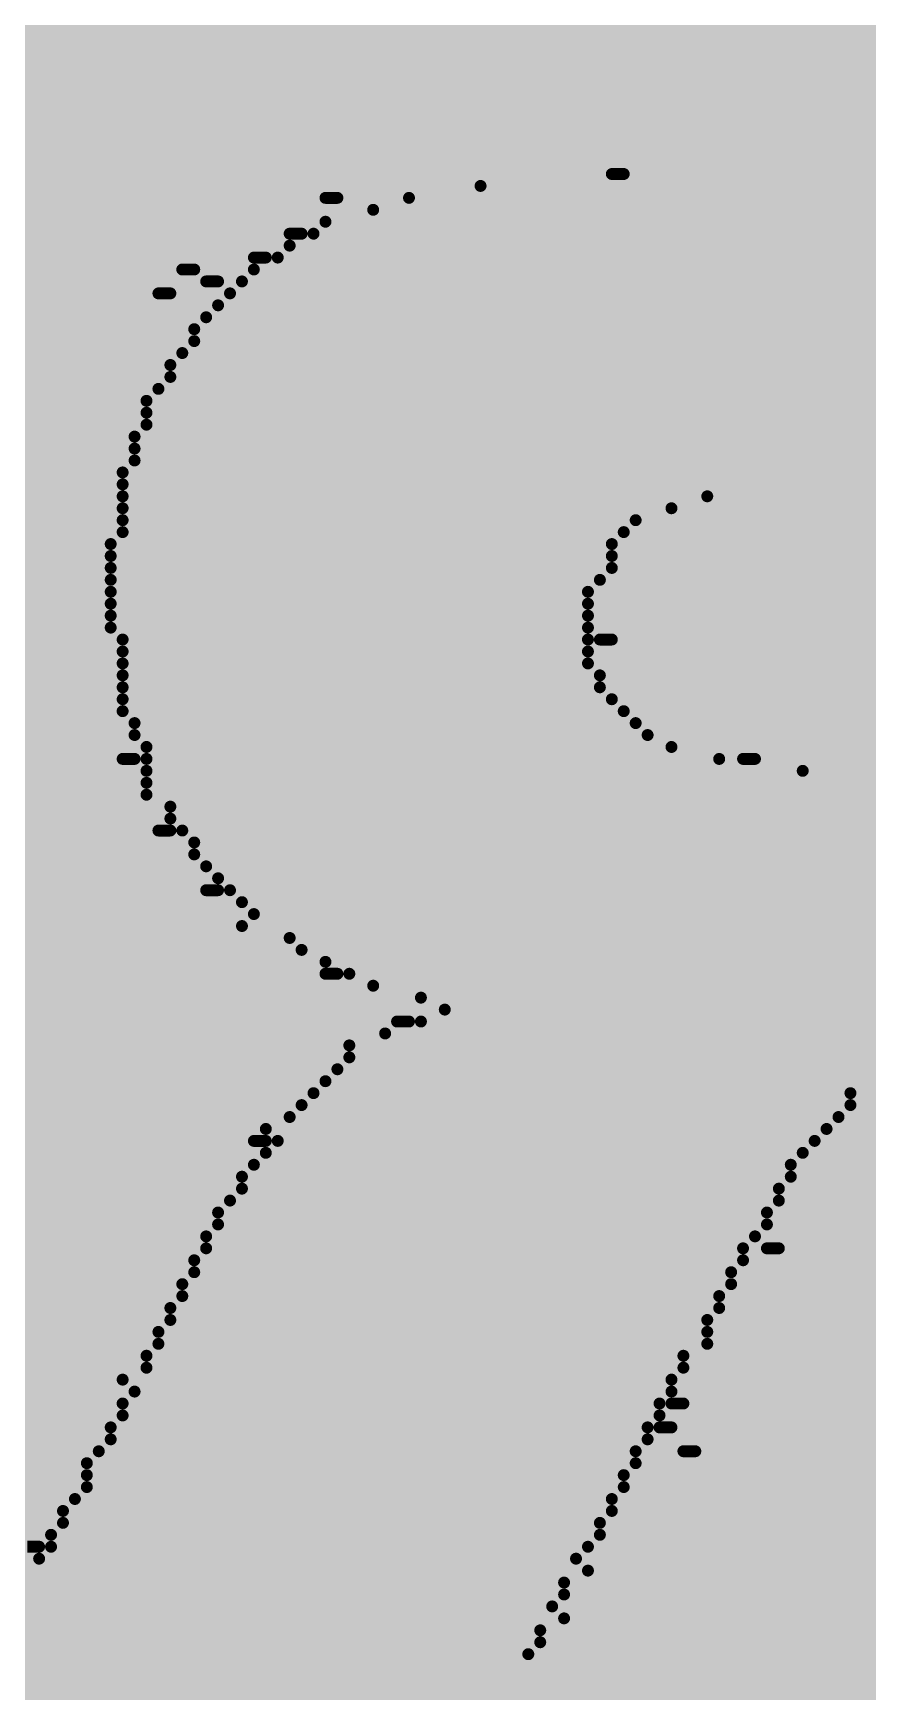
# Model space of a CAD drawing. Header units: millimetres. Extents: x 4.35 to 7.26, y 1.61 to 5.34.
# Drawn here: x 5.4845 to 5.5545, y 3.2468 to 3.3858 of the extents above; entities that cross this region are included whole.
import ezdxf

# ---------------------------------------------------------------- set-up
doc = ezdxf.new("R2010")
doc.units = ezdxf.units.MM
doc.header["$MEASUREMENT"] = 0
for name, color, linetype in [('BottomLayer', 5, 'Continuous'), ('BottomOverlay', 54, 'Continuous'), ('TopLayer', 1, 'Continuous'), ('TopOverlay', 2, 'Continuous'), ('TopPaste', 8, 'Continuous'), ('TopSolder', 216, 'Continuous')]:
    doc.layers.add(name, color=color, linetype=linetype)

# ---------------------------------------------------------------- blocks, each defined once
blk = doc.blocks.new('DO_214AC_114')
at = {"layer": 'TopLayer'}
blk.add_solid([(0.1320866, -0.0433071), (0.1320866, 0.0433071), (0.0450788, -0.0433071), (0.0450788, 0.0433071)], dxfattribs=at)
at = {"layer": 'TopOverlay', "const_width": 0.01}
for points in [[(0.1125982, 0.0597637), (-0.1030709, 0.0597637)], [(0.1125982, 0.0588976), (0.1125982, 0.0485039)]]:
    blk.add_lwpolyline(points, dxfattribs=at)
at = {"layer": 'TopOverlay', "const_width": 0.005}
for points in [[(0.1100982, 0.0597637, 1), (0.1150982, 0.0597637, 1)], [(0.1100982, 0.0588976, 1), (0.1150982, 0.0588976, 1)], [(0.1100982, 0.0485039, 1), (0.1150982, 0.0485039, 1)]]:
    blk.add_lwpolyline(points, format="xyb", close=True, dxfattribs=at)
at = {"layer": 'TopPaste'}
blk.add_solid([(0.1320866, -0.0433071), (0.1320866, 0.0433071), (0.0450788, -0.0433071), (0.0450788, 0.0433071)], dxfattribs=at)
at = {"layer": 'TopSolder'}
blk.add_solid([(0.1360866, -0.0473071), (0.1360866, 0.0473071), (0.0410788, -0.0473071), (0.0410788, 0.0473071)], dxfattribs=at)

msp = doc.modelspace()

# ---------------------------------------------------------------- linework, layer by layer
at = {"layer": 'BottomLayer', "const_width": 0.015}
for points in [[(5.1295001, 3.0081789), (5.5938209, 3.4724997)], [(5.1295001, 3.0435342), (5.5584656, 3.4724997)], [(5.1295001, 2.9728236), (5.6291762, 3.4724997)], [(5.1295001, 2.9374683), (5.6645315, 3.4724997)], [(5.2602664, 3.4724997), (5.6075001, 3.125266)], [(5.2956217, 3.4724997), (5.6075001, 3.1606213)], [(5.330977, 3.4724997), (5.6075001, 3.1959766)], [(5.3663323, 3.4724997), (5.6075001, 3.2313319)], [(5.4016876, 3.4724997), (5.6075001, 3.2666872)], [(5.4016904, 3.4724997), (5.6075001, 3.26669)], [(5.4370457, 3.4724997), (5.6075001, 3.3020453)], [(5.472401, 3.4724997), (5.6075212, 3.3373795)], [(5.1295001, 2.902113), (5.6208902, 3.3935031)], [(5.1295001, 2.8667577), (5.6078829, 3.3451405)], [(5.1295001, 2.8314024), (5.6075001, 3.3094024)]]:
    msp.add_lwpolyline(points, dxfattribs=at)
at = {"layer": 'BottomOverlay', "const_width": 0.001}
for points in [[(5.5330001, 3.3739997), (5.5340001, 3.3739997)], [(5.5090001, 3.3719997), (5.5100001, 3.3719997)], [(5.5160001, 3.3719997), (5.6040001, 3.3719997)], [(5.5220001, 3.3729997), (5.6040001, 3.3729997)], [(5.5130001, 3.3709997), (5.6040001, 3.3709997)], [(5.5090001, 3.3699997), (5.6040001, 3.3699997)], [(5.5060001, 3.3689997), (5.5070001, 3.3689997)], [(5.5060001, 3.3679997), (5.6040001, 3.3679997)], [(5.5080001, 3.3689997), (5.6040001, 3.3689997)], [(5.5030001, 3.3669997), (5.5040001, 3.3669997)], [(5.5050001, 3.3669997), (5.6040001, 3.3669997)], [(5.4970001, 3.3659997), (5.4980001, 3.3659997)], [(5.4990001, 3.3649997), (5.5000001, 3.3649997)], [(5.5020001, 3.3649997), (5.6040001, 3.3649997)], [(5.5030001, 3.3659997), (5.6040001, 3.3659997)], [(5.4950001, 3.3639997), (5.4960001, 3.3639997)], [(5.5010001, 3.3639997), (5.6040001, 3.3639997)], [(5.5000001, 3.3629997), (5.6040001, 3.3629997)], [(5.4980001, 3.3609997), (5.6040001, 3.3609997)], [(5.4990001, 3.3619997), (5.6040001, 3.3619997)], [(5.4980001, 3.3599997), (5.6040001, 3.3599997)], [(5.4960001, 3.3579997), (5.6040001, 3.3579997)], [(5.4970001, 3.3589997), (5.6040001, 3.3589997)], [(5.4960001, 3.3569997), (5.6040001, 3.3569997)], [(5.4950001, 3.3559997), (5.6040001, 3.3559997)], [(5.4940001, 3.3549997), (5.6040001, 3.3549997)], [(5.4940001, 3.3539997), (5.6040001, 3.3539997)], [(5.4940001, 3.3529997), (5.6040001, 3.3529997)], [(5.4930001, 3.3519997), (5.6040001, 3.3519997)], [(5.4930001, 3.3509997), (5.6040001, 3.3509997)], [(5.4930001, 3.3499997), (5.6040001, 3.3499997)], [(5.4920001, 3.3489997), (5.6040001, 3.3489997)], [(5.4920001, 3.3479997), (5.6040001, 3.3479997)], [(5.4920001, 3.3469997), (5.5410001, 3.3469997)], [(5.4920001, 3.3459997), (5.5380001, 3.3459997)], [(5.4920001, 3.3449997), (5.5350001, 3.3449997)], [(5.4910001, 3.3429997), (5.5330001, 3.3429997)], [(5.4920001, 3.3439997), (5.5340001, 3.3439997)], [(5.4910001, 3.3419997), (5.5330001, 3.3419997)], [(5.4910001, 3.3409997), (5.5330001, 3.3409997)], [(5.4910001, 3.3399997), (5.5320001, 3.3399997)], [(5.4910001, 3.3389997), (5.5310001, 3.3389997)], [(5.4910001, 3.3379997), (5.5310001, 3.3379997)], [(5.4910001, 3.3369997), (5.5310001, 3.3369997)], [(5.4910001, 3.3359997), (5.5310001, 3.3359997)], [(5.4920001, 3.3349997), (5.5310001, 3.3349997)], [(5.5320001, 3.3349997), (5.5330001, 3.3349997)], [(5.4920001, 3.3339997), (5.5310001, 3.3339997)], [(5.4920001, 3.3329997), (5.5310001, 3.3329997)], [(5.4920001, 3.3319997), (5.5320001, 3.3319997)], [(5.4920001, 3.3309997), (5.5320001, 3.3309997)], [(5.4920001, 3.3299997), (5.5330001, 3.3299997)], [(5.4920001, 3.3289997), (5.5340001, 3.3289997)], [(5.4930001, 3.3279997), (5.5350001, 3.3279997)], [(5.4930001, 3.3269997), (5.5360001, 3.3269997)], [(5.4920001, 3.3249997), (5.4930001, 3.3249997)], [(5.4940001, 3.3259997), (5.5380001, 3.3259997)], [(5.4940001, 3.3249997), (5.5420001, 3.3249997)], [(5.5440001, 3.3249997), (5.5450001, 3.3249997)], [(5.4940001, 3.3239997), (5.5490001, 3.3239997)], [(5.4940001, 3.3229997), (5.6040001, 3.3229997)], [(5.4940001, 3.3219997), (5.6040001, 3.3219997)], [(5.4960001, 3.3209997), (5.6040001, 3.3209997)], [(5.4960001, 3.3199997), (5.6040001, 3.3199997)], [(5.4950001, 3.3189997), (5.4960001, 3.3189997)], [(5.4970001, 3.3189997), (5.6040001, 3.3189997)], [(5.4980001, 3.3179997), (5.6040001, 3.3179997)], [(5.4980001, 3.3169997), (5.6040001, 3.3169997)], [(5.4990001, 3.3159997), (5.6040001, 3.3159997)], [(5.5000001, 3.3149997), (5.6040001, 3.3149997)], [(5.4990001, 3.3139997), (5.5000001, 3.3139997)], [(5.5010001, 3.3139997), (5.6040001, 3.3139997)], [(5.5020001, 3.3129997), (5.6040001, 3.3129997)], [(5.5020001, 3.3109997), (5.6040001, 3.3109997)], [(5.5030001, 3.3119997), (5.6040001, 3.3119997)], [(5.5060001, 3.3099997), (5.6040001, 3.3099997)], [(5.5070001, 3.3089997), (5.6040001, 3.3089997)], [(5.5090001, 3.3079997), (5.6040001, 3.3079997)], [(5.5090001, 3.3069997), (5.5100001, 3.3069997)], [(5.5110001, 3.3069997), (5.6040001, 3.3069997)], [(5.5130001, 3.3059997), (5.6040001, 3.3059997)], [(5.5170001, 3.3049997), (5.6040001, 3.3049997)], [(5.5190001, 3.3039997), (5.6040001, 3.3039997)], [(5.5150001, 3.3029997), (5.5160001, 3.3029997)], [(5.5170001, 3.3029997), (5.6040001, 3.3029997)], [(5.5110001, 3.3009997), (5.6040001, 3.3009997)], [(5.5140001, 3.3019997), (5.6040001, 3.3019997)], [(5.5110001, 3.2999997), (5.6040001, 3.2999997)], [(5.5100001, 3.2989997), (5.5590001, 3.2989997)], [(5.5080001, 3.2969997), (5.5530001, 3.2969997)], [(5.5090001, 3.2979997), (5.5560001, 3.2979997)], [(5.5070001, 3.2959997), (5.5530001, 3.2959997)], [(5.5060001, 3.2949997), (5.5520001, 3.2949997)], [(5.5030001, 3.2929997), (5.5040001, 3.2929997)], [(5.5040001, 3.2939997), (5.5510001, 3.2939997)], [(5.5050001, 3.2929997), (5.5500001, 3.2929997)], [(5.5040001, 3.2919997), (5.5490001, 3.2919997)], [(5.5020001, 3.2899997), (5.5480001, 3.2899997)], [(5.5030001, 3.2909997), (5.5480001, 3.2909997)], [(5.5020001, 3.2889997), (5.5470001, 3.2889997)], [(5.5010001, 3.2879997), (5.5470001, 3.2879997)], [(5.5000001, 3.2869997), (5.5460001, 3.2869997)], [(5.5000001, 3.2859997), (5.5460001, 3.2859997)], [(5.4990001, 3.2849997), (5.5450001, 3.2849997)], [(5.4980001, 3.2829997), (5.5440001, 3.2829997)], [(5.4990001, 3.2839997), (5.5440001, 3.2839997)], [(5.5460001, 3.2839997), (5.5470001, 3.2839997)], [(5.4980001, 3.2819997), (5.5430001, 3.2819997)], [(5.4970001, 3.2809997), (5.5430001, 3.2809997)], [(5.4960001, 3.2789997), (5.5420001, 3.2789997)], [(5.4970001, 3.2799997), (5.5420001, 3.2799997)], [(5.4960001, 3.2779997), (5.5410001, 3.2779997)], [(5.4950001, 3.2769997), (5.5410001, 3.2769997)], [(5.4950001, 3.2759997), (5.5410001, 3.2759997)], [(5.4940001, 3.2749997), (5.5390001, 3.2749997)], [(5.4940001, 3.2739997), (5.5390001, 3.2739997)], [(5.4920001, 3.2729997), (5.5380001, 3.2729997)], [(5.4930001, 3.2719997), (5.5380001, 3.2719997)], [(5.4920001, 3.2709997), (5.5370001, 3.2709997)], [(5.5380001, 3.2709997), (5.5390001, 3.2709997)], [(5.4920001, 3.2699997), (5.5370001, 3.2699997)], [(5.4910001, 3.2689997), (5.5360001, 3.2689997)], [(5.4910001, 3.2679997), (5.5360001, 3.2679997)], [(5.5370001, 3.2689997), (5.5380001, 3.2689997)], [(5.4900001, 3.2669997), (5.5350001, 3.2669997)], [(5.5390001, 3.2669997), (5.5400001, 3.2669997)], [(5.4890001, 3.2659997), (5.5350001, 3.2659997)], [(5.4890001, 3.2649997), (5.5340001, 3.2649997)], [(5.4890001, 3.2639997), (5.5340001, 3.2639997)], [(5.4880001, 3.2629997), (5.5330001, 3.2629997)], [(5.4870001, 3.2619997), (5.5330001, 3.2619997)], [(5.4870001, 3.2609997), (5.5320001, 3.2609997)], [(5.4860001, 3.2599997), (5.5320001, 3.2599997)], [(5.4840001, 3.2589997), (5.4850001, 3.2589997)], [(5.4850001, 3.2579997), (5.5300001, 3.2579997)], [(5.4860001, 3.2589997), (5.5310001, 3.2589997)], [(5.4840001, 3.2569997), (5.5310001, 3.2569997)], [(5.4840001, 3.2559997), (5.5290001, 3.2559997)], [(5.4830001, 3.2539997), (5.5280001, 3.2539997)], [(5.4840001, 3.2549997), (5.5290001, 3.2549997)], [(5.4830001, 3.2529997), (5.5290001, 3.2529997)], [(5.4820001, 3.2519997), (5.5270001, 3.2519997)], [(5.4820001, 3.2509997), (5.5270001, 3.2509997)], [(5.4820001, 3.2499997), (5.5260001, 3.2499997)]]:
    msp.add_lwpolyline(points, dxfattribs=at)
at = {"layer": 'BottomOverlay', "const_width": 0.0005}
for points in [[(5.5327501, 3.3739997, 1), (5.5332501, 3.3739997, 1)], [(5.5337501, 3.3739997, 1), (5.5342501, 3.3739997, 1)], [(5.5087501, 3.3719997, 1), (5.5092501, 3.3719997, 1)], [(5.5097501, 3.3719997, 1), (5.5102501, 3.3719997, 1)], [(5.5157501, 3.3719997, 1), (5.5162501, 3.3719997, 1)], [(5.5217501, 3.3729997, 1), (5.5222501, 3.3729997, 1)], [(5.5127501, 3.3709997, 1), (5.5132501, 3.3709997, 1)], [(5.5087501, 3.3699997, 1), (5.5092501, 3.3699997, 1)], [(5.5057501, 3.3689997, 1), (5.5062501, 3.3689997, 1)], [(5.5057501, 3.3679997, 1), (5.5062501, 3.3679997, 1)], [(5.5067501, 3.3689997, 1), (5.5072501, 3.3689997, 1)], [(5.5077501, 3.3689997, 1), (5.5082501, 3.3689997, 1)], [(5.5027501, 3.3669997, 1), (5.5032501, 3.3669997, 1)], [(5.5037501, 3.3669997, 1), (5.5042501, 3.3669997, 1)], [(5.5047501, 3.3669997, 1), (5.5052501, 3.3669997, 1)], [(5.4967501, 3.3659997, 1), (5.4972501, 3.3659997, 1)], [(5.4977501, 3.3659997, 1), (5.4982501, 3.3659997, 1)], [(5.4987501, 3.3649997, 1), (5.4992501, 3.3649997, 1)], [(5.4997501, 3.3649997, 1), (5.5002501, 3.3649997, 1)], [(5.5017501, 3.3649997, 1), (5.5022501, 3.3649997, 1)], [(5.5027501, 3.3659997, 1), (5.5032501, 3.3659997, 1)], [(5.4947501, 3.3639997, 1), (5.4952501, 3.3639997, 1)], [(5.4957501, 3.3639997, 1), (5.4962501, 3.3639997, 1)], [(5.5007501, 3.3639997, 1), (5.5012501, 3.3639997, 1)], [(5.4997501, 3.3629997, 1), (5.5002501, 3.3629997, 1)], [(5.4977501, 3.3609997, 1), (5.4982501, 3.3609997, 1)], [(5.4987501, 3.3619997, 1), (5.4992501, 3.3619997, 1)], [(5.4977501, 3.3599997, 1), (5.4982501, 3.3599997, 1)], [(5.4957501, 3.3579997, 1), (5.4962501, 3.3579997, 1)], [(5.4967501, 3.3589997, 1), (5.4972501, 3.3589997, 1)], [(5.4957501, 3.3569997, 1), (5.4962501, 3.3569997, 1)], [(5.4947501, 3.3559997, 1), (5.4952501, 3.3559997, 1)], [(5.4937501, 3.3549997, 1), (5.4942501, 3.3549997, 1)], [(5.4937501, 3.3539997, 1), (5.4942501, 3.3539997, 1)], [(5.4937501, 3.3529997, 1), (5.4942501, 3.3529997, 1)], [(5.4927501, 3.3519997, 1), (5.4932501, 3.3519997, 1)], [(5.4927501, 3.3509997, 1), (5.4932501, 3.3509997, 1)], [(5.4927501, 3.3499997, 1), (5.4932501, 3.3499997, 1)], [(5.4917501, 3.3489997, 1), (5.4922501, 3.3489997, 1)], [(5.4917501, 3.3479997, 1), (5.4922501, 3.3479997, 1)], [(5.4917501, 3.3469997, 1), (5.4922501, 3.3469997, 1)], [(5.5407501, 3.3469997, 1), (5.5412501, 3.3469997, 1)], [(5.4917501, 3.3459997, 1), (5.4922501, 3.3459997, 1)], [(5.5377501, 3.3459997, 1), (5.5382501, 3.3459997, 1)], [(5.4917501, 3.3449997, 1), (5.4922501, 3.3449997, 1)], [(5.5347501, 3.3449997, 1), (5.5352501, 3.3449997, 1)], [(5.4907501, 3.3429997, 1), (5.4912501, 3.3429997, 1)], [(5.4917501, 3.3439997, 1), (5.4922501, 3.3439997, 1)], [(5.5327501, 3.3429997, 1), (5.5332501, 3.3429997, 1)], [(5.5337501, 3.3439997, 1), (5.5342501, 3.3439997, 1)], [(5.4907501, 3.3419997, 1), (5.4912501, 3.3419997, 1)], [(5.5327501, 3.3419997, 1), (5.5332501, 3.3419997, 1)], [(5.4907501, 3.3409997, 1), (5.4912501, 3.3409997, 1)], [(5.4907501, 3.3399997, 1), (5.4912501, 3.3399997, 1)], [(5.5317501, 3.3399997, 1), (5.5322501, 3.3399997, 1)], [(5.5327501, 3.3409997, 1), (5.5332501, 3.3409997, 1)], [(5.4907501, 3.3389997, 1), (5.4912501, 3.3389997, 1)], [(5.5307501, 3.3389997, 1), (5.5312501, 3.3389997, 1)], [(5.4907501, 3.3379997, 1), (5.4912501, 3.3379997, 1)], [(5.5307501, 3.3379997, 1), (5.5312501, 3.3379997, 1)], [(5.4907501, 3.3369997, 1), (5.4912501, 3.3369997, 1)], [(5.4907501, 3.3359997, 1), (5.4912501, 3.3359997, 1)], [(5.5307501, 3.3369997, 1), (5.5312501, 3.3369997, 1)], [(5.5307501, 3.3359997, 1), (5.5312501, 3.3359997, 1)], [(5.4917501, 3.3349997, 1), (5.4922501, 3.3349997, 1)], [(5.5307501, 3.3349997, 1), (5.5312501, 3.3349997, 1)], [(5.5317501, 3.3349997, 1), (5.5322501, 3.3349997, 1)], [(5.5327501, 3.3349997, 1), (5.5332501, 3.3349997, 1)], [(5.4917501, 3.3339997, 1), (5.4922501, 3.3339997, 1)], [(5.4917501, 3.3329997, 1), (5.4922501, 3.3329997, 1)], [(5.5307501, 3.3339997, 1), (5.5312501, 3.3339997, 1)], [(5.5307501, 3.3329997, 1), (5.5312501, 3.3329997, 1)], [(5.4917501, 3.3319997, 1), (5.4922501, 3.3319997, 1)], [(5.5317501, 3.3319997, 1), (5.5322501, 3.3319997, 1)], [(5.4917501, 3.3309997, 1), (5.4922501, 3.3309997, 1)], [(5.5317501, 3.3309997, 1), (5.5322501, 3.3309997, 1)], [(5.4917501, 3.3299997, 1), (5.4922501, 3.3299997, 1)], [(5.4917501, 3.3289997, 1), (5.4922501, 3.3289997, 1)], [(5.5327501, 3.3299997, 1), (5.5332501, 3.3299997, 1)], [(5.5337501, 3.3289997, 1), (5.5342501, 3.3289997, 1)], [(5.4927501, 3.3279997, 1), (5.4932501, 3.3279997, 1)], [(5.5347501, 3.3279997, 1), (5.5352501, 3.3279997, 1)], [(5.4927501, 3.3269997, 1), (5.4932501, 3.3269997, 1)], [(5.5357501, 3.3269997, 1), (5.5362501, 3.3269997, 1)], [(5.4917501, 3.3249997, 1), (5.4922501, 3.3249997, 1)], [(5.4927501, 3.3249997, 1), (5.4932501, 3.3249997, 1)], [(5.4937501, 3.3259997, 1), (5.4942501, 3.3259997, 1)], [(5.4937501, 3.3249997, 1), (5.4942501, 3.3249997, 1)], [(5.5377501, 3.3259997, 1), (5.5382501, 3.3259997, 1)], [(5.5417501, 3.3249997, 1), (5.5422501, 3.3249997, 1)], [(5.5437501, 3.3249997, 1), (5.5442501, 3.3249997, 1)], [(5.5447501, 3.3249997, 1), (5.5452501, 3.3249997, 1)], [(5.4937501, 3.3239997, 1), (5.4942501, 3.3239997, 1)], [(5.5487501, 3.3239997, 1), (5.5492501, 3.3239997, 1)], [(5.4937501, 3.3229997, 1), (5.4942501, 3.3229997, 1)], [(5.4937501, 3.3219997, 1), (5.4942501, 3.3219997, 1)], [(5.4957501, 3.3209997, 1), (5.4962501, 3.3209997, 1)], [(5.4957501, 3.3199997, 1), (5.4962501, 3.3199997, 1)], [(5.4947501, 3.3189997, 1), (5.4952501, 3.3189997, 1)], [(5.4957501, 3.3189997, 1), (5.4962501, 3.3189997, 1)], [(5.4967501, 3.3189997, 1), (5.4972501, 3.3189997, 1)], [(5.4977501, 3.3179997, 1), (5.4982501, 3.3179997, 1)], [(5.4977501, 3.3169997, 1), (5.4982501, 3.3169997, 1)], [(5.4987501, 3.3159997, 1), (5.4992501, 3.3159997, 1)], [(5.4997501, 3.3149997, 1), (5.5002501, 3.3149997, 1)], [(5.4987501, 3.3139997, 1), (5.4992501, 3.3139997, 1)], [(5.4997501, 3.3139997, 1), (5.5002501, 3.3139997, 1)], [(5.5007501, 3.3139997, 1), (5.5012501, 3.3139997, 1)], [(5.5017501, 3.3129997, 1), (5.5022501, 3.3129997, 1)], [(5.5017501, 3.3109997, 1), (5.5022501, 3.3109997, 1)], [(5.5027501, 3.3119997, 1), (5.5032501, 3.3119997, 1)], [(5.5057501, 3.3099997, 1), (5.5062501, 3.3099997, 1)], [(5.5067501, 3.3089997, 1), (5.5072501, 3.3089997, 1)], [(5.5087501, 3.3079997, 1), (5.5092501, 3.3079997, 1)], [(5.5087501, 3.3069997, 1), (5.5092501, 3.3069997, 1)], [(5.5097501, 3.3069997, 1), (5.5102501, 3.3069997, 1)], [(5.5107501, 3.3069997, 1), (5.5112501, 3.3069997, 1)], [(5.5127501, 3.3059997, 1), (5.5132501, 3.3059997, 1)], [(5.5167501, 3.3049997, 1), (5.5172501, 3.3049997, 1)], [(5.5187501, 3.3039997, 1), (5.5192501, 3.3039997, 1)], [(5.5147501, 3.3029997, 1), (5.5152501, 3.3029997, 1)], [(5.5157501, 3.3029997, 1), (5.5162501, 3.3029997, 1)], [(5.5167501, 3.3029997, 1), (5.5172501, 3.3029997, 1)], [(5.5107501, 3.3009997, 1), (5.5112501, 3.3009997, 1)], [(5.5137501, 3.3019997, 1), (5.5142501, 3.3019997, 1)], [(5.5107501, 3.2999997, 1), (5.5112501, 3.2999997, 1)], [(5.5097501, 3.2989997, 1), (5.5102501, 3.2989997, 1)], [(5.5077501, 3.2969997, 1), (5.5082501, 3.2969997, 1)], [(5.5087501, 3.2979997, 1), (5.5092501, 3.2979997, 1)], [(5.5527501, 3.2969997, 1), (5.5532501, 3.2969997, 1)], [(5.5067501, 3.2959997, 1), (5.5072501, 3.2959997, 1)], [(5.5527501, 3.2959997, 1), (5.5532501, 3.2959997, 1)], [(5.5057501, 3.2949997, 1), (5.5062501, 3.2949997, 1)], [(5.5517501, 3.2949997, 1), (5.5522501, 3.2949997, 1)], [(5.5027501, 3.2929997, 1), (5.5032501, 3.2929997, 1)], [(5.5037501, 3.2939997, 1), (5.5042501, 3.2939997, 1)], [(5.5037501, 3.2929997, 1), (5.5042501, 3.2929997, 1)], [(5.5047501, 3.2929997, 1), (5.5052501, 3.2929997, 1)], [(5.5497501, 3.2929997, 1), (5.5502501, 3.2929997, 1)], [(5.5507501, 3.2939997, 1), (5.5512501, 3.2939997, 1)], [(5.5037501, 3.2919997, 1), (5.5042501, 3.2919997, 1)], [(5.5487501, 3.2919997, 1), (5.5492501, 3.2919997, 1)], [(5.5017501, 3.2899997, 1), (5.5022501, 3.2899997, 1)], [(5.5027501, 3.2909997, 1), (5.5032501, 3.2909997, 1)], [(5.5477501, 3.2909997, 1), (5.5482501, 3.2909997, 1)], [(5.5477501, 3.2899997, 1), (5.5482501, 3.2899997, 1)], [(5.5017501, 3.2889997, 1), (5.5022501, 3.2889997, 1)], [(5.5467501, 3.2889997, 1), (5.5472501, 3.2889997, 1)], [(5.5007501, 3.2879997, 1), (5.5012501, 3.2879997, 1)], [(5.5467501, 3.2879997, 1), (5.5472501, 3.2879997, 1)], [(5.4997501, 3.2869997, 1), (5.5002501, 3.2869997, 1)], [(5.4997501, 3.2859997, 1), (5.5002501, 3.2859997, 1)], [(5.5457501, 3.2869997, 1), (5.5462501, 3.2869997, 1)], [(5.5457501, 3.2859997, 1), (5.5462501, 3.2859997, 1)], [(5.4987501, 3.2849997, 1), (5.4992501, 3.2849997, 1)], [(5.5447501, 3.2849997, 1), (5.5452501, 3.2849997, 1)], [(5.4977501, 3.2829997, 1), (5.4982501, 3.2829997, 1)], [(5.4987501, 3.2839997, 1), (5.4992501, 3.2839997, 1)], [(5.5437501, 3.2839997, 1), (5.5442501, 3.2839997, 1)], [(5.5437501, 3.2829997, 1), (5.5442501, 3.2829997, 1)], [(5.5457501, 3.2839997, 1), (5.5462501, 3.2839997, 1)], [(5.5467501, 3.2839997, 1), (5.5472501, 3.2839997, 1)], [(5.4977501, 3.2819997, 1), (5.4982501, 3.2819997, 1)], [(5.5427501, 3.2819997, 1), (5.5432501, 3.2819997, 1)], [(5.4967501, 3.2809997, 1), (5.4972501, 3.2809997, 1)], [(5.5427501, 3.2809997, 1), (5.5432501, 3.2809997, 1)], [(5.4957501, 3.2789997, 1), (5.4962501, 3.2789997, 1)], [(5.4967501, 3.2799997, 1), (5.4972501, 3.2799997, 1)], [(5.5417501, 3.2799997, 1), (5.5422501, 3.2799997, 1)], [(5.5417501, 3.2789997, 1), (5.5422501, 3.2789997, 1)], [(5.4957501, 3.2779997, 1), (5.4962501, 3.2779997, 1)], [(5.5407501, 3.2779997, 1), (5.5412501, 3.2779997, 1)], [(5.4947501, 3.2769997, 1), (5.4952501, 3.2769997, 1)], [(5.4947501, 3.2759997, 1), (5.4952501, 3.2759997, 1)], [(5.5407501, 3.2769997, 1), (5.5412501, 3.2769997, 1)], [(5.5407501, 3.2759997, 1), (5.5412501, 3.2759997, 1)], [(5.4937501, 3.2749997, 1), (5.4942501, 3.2749997, 1)], [(5.5387501, 3.2749997, 1), (5.5392501, 3.2749997, 1)], [(5.4937501, 3.2739997, 1), (5.4942501, 3.2739997, 1)], [(5.5387501, 3.2739997, 1), (5.5392501, 3.2739997, 1)], [(5.4917501, 3.2729997, 1), (5.4922501, 3.2729997, 1)], [(5.4927501, 3.2719997, 1), (5.4932501, 3.2719997, 1)], [(5.5377501, 3.2729997, 1), (5.5382501, 3.2729997, 1)], [(5.5377501, 3.2719997, 1), (5.5382501, 3.2719997, 1)], [(5.4917501, 3.2709997, 1), (5.4922501, 3.2709997, 1)], [(5.5367501, 3.2709997, 1), (5.5372501, 3.2709997, 1)], [(5.5377501, 3.2709997, 1), (5.5382501, 3.2709997, 1)], [(5.5387501, 3.2709997, 1), (5.5392501, 3.2709997, 1)], [(5.4917501, 3.2699997, 1), (5.4922501, 3.2699997, 1)], [(5.5367501, 3.2699997, 1), (5.5372501, 3.2699997, 1)], [(5.4907501, 3.2689997, 1), (5.4912501, 3.2689997, 1)], [(5.4907501, 3.2679997, 1), (5.4912501, 3.2679997, 1)], [(5.5357501, 3.2689997, 1), (5.5362501, 3.2689997, 1)], [(5.5357501, 3.2679997, 1), (5.5362501, 3.2679997, 1)], [(5.5367501, 3.2689997, 1), (5.5372501, 3.2689997, 1)], [(5.5377501, 3.2689997, 1), (5.5382501, 3.2689997, 1)], [(5.4897501, 3.2669997, 1), (5.4902501, 3.2669997, 1)], [(5.5347501, 3.2669997, 1), (5.5352501, 3.2669997, 1)], [(5.5387501, 3.2669997, 1), (5.5392501, 3.2669997, 1)], [(5.5397501, 3.2669997, 1), (5.5402501, 3.2669997, 1)], [(5.4887501, 3.2659997, 1), (5.4892501, 3.2659997, 1)], [(5.4887501, 3.2649997, 1), (5.4892501, 3.2649997, 1)], [(5.5337501, 3.2649997, 1), (5.5342501, 3.2649997, 1)], [(5.5347501, 3.2659997, 1), (5.5352501, 3.2659997, 1)], [(5.4887501, 3.2639997, 1), (5.4892501, 3.2639997, 1)], [(5.5337501, 3.2639997, 1), (5.5342501, 3.2639997, 1)], [(5.4877501, 3.2629997, 1), (5.4882501, 3.2629997, 1)], [(5.5327501, 3.2629997, 1), (5.5332501, 3.2629997, 1)], [(5.4867501, 3.2619997, 1), (5.4872501, 3.2619997, 1)], [(5.4867501, 3.2609997, 1), (5.4872501, 3.2609997, 1)], [(5.5317501, 3.2609997, 1), (5.5322501, 3.2609997, 1)], [(5.5327501, 3.2619997, 1), (5.5332501, 3.2619997, 1)], [(5.4857501, 3.2599997, 1), (5.4862501, 3.2599997, 1)], [(5.5317501, 3.2599997, 1), (5.5322501, 3.2599997, 1)], [(5.4847501, 3.2589997, 1), (5.4852501, 3.2589997, 1)], [(5.4847501, 3.2579997, 1), (5.4852501, 3.2579997, 1)], [(5.4857501, 3.2589997, 1), (5.4862501, 3.2589997, 1)], [(5.5297501, 3.2579997, 1), (5.5302501, 3.2579997, 1)], [(5.5307501, 3.2589997, 1), (5.5312501, 3.2589997, 1)], [(5.5307501, 3.2569997, 1), (5.5312501, 3.2569997, 1)], [(5.5287501, 3.2559997, 1), (5.5292501, 3.2559997, 1)], [(5.5277501, 3.2539997, 1), (5.5282501, 3.2539997, 1)], [(5.5287501, 3.2549997, 1), (5.5292501, 3.2549997, 1)], [(5.5287501, 3.2529997, 1), (5.5292501, 3.2529997, 1)], [(5.5267501, 3.2519997, 1), (5.5272501, 3.2519997, 1)], [(5.5267501, 3.2509997, 1), (5.5272501, 3.2509997, 1)], [(5.5257501, 3.2499997, 1), (5.5262501, 3.2499997, 1)]]:
    msp.add_lwpolyline(points, format="xyb", close=True, dxfattribs=at)
at = {"layer": 'TopLayer', "const_width": 0.015}
for points in [[(5.1983767, 3.5343894), (5.5931797, 3.1395864)], [(5.233732, 3.5343894), (5.6543098, 3.1138116)], [(5.2690873, 3.5343894), (5.6718387, 3.131638)], [(5.3044426, 3.5343894), (5.6718387, 3.1669933)], [(5.3397979, 3.5343894), (5.4994134, 3.3747739)], [(5.3398007, 3.5343894), (5.4994134, 3.3747767)], [(5.4994134, 3.3411926), (5.4994134, 3.4628068)], [(5.3354608, 3.2494949), (5.4994134, 3.4134475)], [(5.4405974, 3.1424997), (5.6795788, 3.3814811)], [(5.3354608, 3.2141396), (5.4994134, 3.3780922)], [(5.3354608, 3.1787843), (5.4994134, 3.3427369)], [(5.3354608, 3.143429), (5.5332244, 3.3411926)], [(5.3698868, 3.1424997), (5.5685797, 3.3411926)], [(5.4052421, 3.1424997), (5.603935, 3.3411926)], [(5.4994134, 3.3411926), (5.6214214, 3.3411926)], [(5.5329947, 3.3411926), (5.6816054, 3.1925819)], [(5.5329975, 3.3411926), (5.6816054, 3.1925847)]]:
    msp.add_lwpolyline(points, dxfattribs=at)
at = {"layer": 'TopLayer', "const_width": 0.0075}
for points in [[(5.4956634, 3.3780922, 1), (5.5031634, 3.3780922, 1)], [(5.4956634, 3.3747767, 1), (5.5031634, 3.3747767, 1)], [(5.4956634, 3.3747739, 1), (5.5031634, 3.3747739, 1)], [(5.4956634, 3.3427369, 1), (5.5031634, 3.3427369, 1)], [(5.4956634, 3.3411926, 1), (5.5031634, 3.3411926, 1)], [(5.4956634, 3.3411926, 1), (5.5031634, 3.3411926, 1)], [(5.5292447, 3.3411926, 1), (5.5367447, 3.3411926, 1)], [(5.5292475, 3.3411926, 1), (5.5367475, 3.3411926, 1)], [(5.5294744, 3.3411926, 1), (5.5369744, 3.3411926, 1)]]:
    msp.add_lwpolyline(points, format="xyb", close=True, dxfattribs=at)
at = {"layer": 'TopLayer'}
msp.add_solid([(4.9480001, 3.1349997), (5.6710001, 3.1349997), (4.9480001, 3.8079997), (5.6710001, 3.8079997)], dxfattribs=at)

# ---------------------------------------------------------------- block references
at = {"rotation": 180}
msp.add_blockref('DO_214AC_114', (5.6490001, 3.4019997), dxfattribs=at)

doc.saveas('drawing.dxf')
